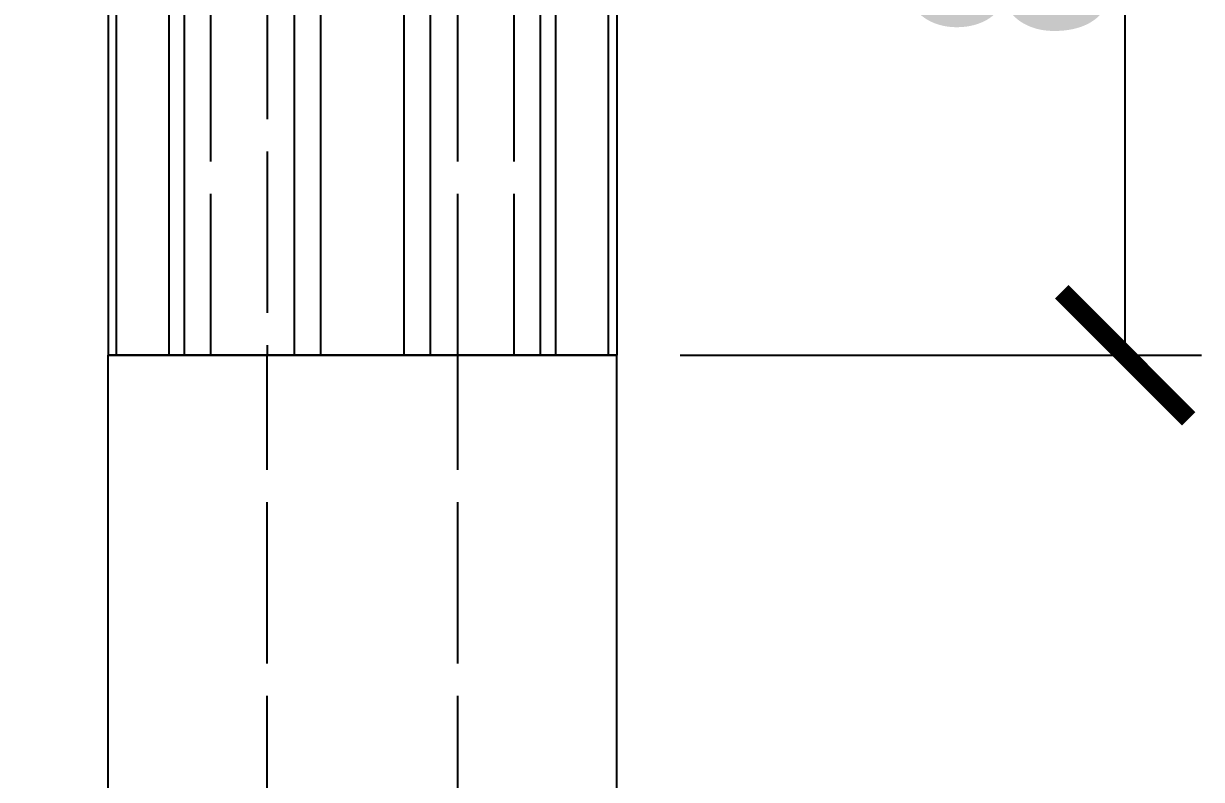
# Model space of a CAD drawing. Header units: millimetres. Extents: x -31 to 130, y -47 to 101.
# Drawn here: x -2.67 to 6.6, y 86.16 to 92.11 of the extents above; entities that cross this region are included whole.
import ezdxf

# ---------------------------------------------------------------- set-up
doc = ezdxf.new("R2010")
doc.units = ezdxf.units.MM
doc.linetypes.add('DASHED', pattern=[1.524, 1.27, -0.254])
for name, color, linetype in [('DIMS', 3, 'CONTINUOUS'), ('HIDDEN', 8, 'DASHED'), ('VISIBLE', 7, 'CONTINUOUS')]:
    doc.layers.add(name, color=color, linetype=linetype)
doc.styles.add('OpenSansCondensed-Light', font='OpenSansCondensed-Light.ttf')
doc.dimstyles.new('EZDXF', dxfattribs={"dimtxt": 0.25, "dimasz": 0.175, "dimexe": 0.375, "dimexo": 0.125, "dimgap": 0.1, "dimtad": 1, "dimlfac": 100, "dimzin": 12, "dimdsep": 46, "dimtxsty": 'OpenSansCondensed-Light', "dimblk": 'ARCHTICK', "dimcen": 2.5, "dimazin": 3, "dimtfac": 0.5, "dimtmove": 2, "dimatfit": 3})

# ---------------------------------------------------------------- blocks, each defined once
blk = doc.blocks.new('_ARCHTICK')
at = {"color": 0, "linetype": 'BYBLOCK', "const_width": 0.15}
blk.add_lwpolyline([(-0.5, -0.5), (0.5, 0.5)], dxfattribs=at)

msp = doc.modelspace()

# ---------------------------------------------------------------- linework, layer by layer
at = {"layer": 'HIDDEN'}
for points in [[(-1.93649, 89.5), (-1.93649, 97.5)], [(-1.51987, 89.5), (-1.51987, 97.5)], [(-1.40126, 89.5), (-1.40126, 97.5)], [(-1.19295, 89.5), (-1.19295, 97.5)], [(-1.19295, 89.5), (-1.19295, 97.5)], [(-0.53523, 89.5), (-0.53523, 97.5)], [(-0.32692, 89.5), (-0.32692, 97.5)], [(0.32692, 89.5), (0.32692, 97.5)], [(0.53523, 89.5), (0.53523, 97.5)], [(1.19295, 89.5), (1.19295, 97.5)], [(1.19295, 89.5), (1.19295, 97.5)], [(1.40126, 89.5), (1.40126, 97.5)], [(1.51987, 89.5), (1.51987, 97.5)], [(1.93649, 89.5), (1.93649, 97.5)], [(-0.75, 97.2), (-0.75, 89.5)], [(0.75, 89.5), (0.75, 97.2)], [(-2, 89.5), (-1.99899, 89.5), (-1.99798, 89.5), (-1.99698, 89.5), (-1.99597, 89.5), (-1.99496, 89.5), (-1.99395, 89.5), (-1.99294, 89.5), (-1.99194, 89.5), (-1.99093, 89.5), (-1.98992, 89.5), (-1.98891, 89.5), (-1.9879, 89.5), (-1.9869, 89.5), (-1.98589, 89.5), (-1.98488, 89.5), (-1.98387, 89.5), (-1.98286, 89.5), (-1.98185, 89.5), (-1.98085, 89.5), (-1.97984, 89.5), (-1.97883, 89.5), (-1.97782, 89.5), (-1.97681, 89.5), (-1.97581, 89.5), (-1.9748, 89.5), (-1.97379, 89.5), (-1.97278, 89.5), (-1.97177, 89.5), (-1.97077, 89.5), (-1.96976, 89.5), (-1.96875, 89.5), (-1.96774, 89.5), (-1.96673, 89.5), (-1.96573, 89.5), (-1.96472, 89.5), (-1.96371, 89.5), (-1.9627, 89.5), (-1.96169, 89.5), (-1.96069, 89.5), (-1.95968, 89.5), (-1.95867, 89.5), (-1.95766, 89.5), (-1.95665, 89.5), (-1.95564, 89.5), (-1.95464, 89.5), (-1.95363, 89.5), (-1.95262, 89.5), (-1.95161, 89.5), (-1.9506, 89.5), (-1.9496, 89.5), (-1.94859, 89.5), (-1.94758, 89.5), (-1.94657, 89.5), (-1.94556, 89.5), (-1.94456, 89.5), (-1.94355, 89.5), (-1.94254, 89.5), (-1.94153, 89.5), (-1.94052, 89.5), (-1.93952, 89.5), (-1.93851, 89.5), (-1.9375, 89.5), (-1.93649, 89.5)], [(-1.51987, 89.5), (-1.93649, 89.5)], [(-1.51987, 89.5), (-1.93649, 89.5)], [(-1.93649, 89.5), (-1.928, 89.5), (-1.9195, 89.5), (-1.911, 89.5), (-1.90251, 89.5), (-1.89401, 89.5), (-1.88552, 89.5), (-1.87702, 89.5), (-1.86853, 89.5), (-1.86003, 89.5), (-1.85153, 89.5), (-1.84304, 89.5), (-1.83454, 89.5), (-1.82605, 89.5), (-1.81755, 89.5), (-1.80906, 89.5), (-1.80056, 89.5), (-1.79206, 89.5), (-1.78357, 89.5), (-1.77507, 89.5), (-1.76658, 89.5), (-1.75808, 89.5), (-1.74958, 89.5), (-1.74109, 89.5), (-1.73259, 89.5), (-1.7241, 89.5), (-1.7156, 89.5), (-1.70711, 89.5), (-1.69861, 89.5), (-1.69011, 89.5), (-1.68162, 89.5), (-1.67312, 89.5), (-1.66463, 89.5), (-1.65613, 89.5), (-1.64764, 89.5), (-1.63914, 89.5), (-1.63064, 89.5), (-1.62215, 89.5), (-1.61365, 89.5), (-1.60516, 89.5), (-1.59666, 89.5), (-1.58817, 89.5), (-1.57967, 89.5), (-1.57117, 89.5), (-1.56268, 89.5), (-1.55418, 89.5), (-1.54569, 89.5), (-1.53719, 89.5), (-1.52869, 89.5), (-1.5202, 89.5), (-1.5117, 89.5), (-1.50321, 89.5), (-1.49471, 89.5), (-1.48622, 89.5), (-1.47772, 89.5), (-1.46922, 89.5), (-1.46073, 89.5), (-1.45223, 89.5), (-1.44374, 89.5), (-1.43524, 89.5), (-1.42675, 89.5), (-1.41825, 89.5), (-1.40975, 89.5), (-1.40126, 89.5)], [(-1.19295, 89.5), (-1.19814, 89.5), (-1.20333, 89.5), (-1.20851, 89.5), (-1.2137, 89.5), (-1.21889, 89.5), (-1.22408, 89.5), (-1.22927, 89.5), (-1.23446, 89.5), (-1.23965, 89.5), (-1.24484, 89.5), (-1.25003, 89.5), (-1.25522, 89.5), (-1.26041, 89.5), (-1.2656, 89.5), (-1.27079, 89.5), (-1.27597, 89.5), (-1.28116, 89.5), (-1.28635, 89.5), (-1.29154, 89.5), (-1.29673, 89.5), (-1.30192, 89.5), (-1.30711, 89.5), (-1.3123, 89.5), (-1.31749, 89.5), (-1.32268, 89.5), (-1.32787, 89.5), (-1.33306, 89.5), (-1.33825, 89.5), (-1.34343, 89.5), (-1.34862, 89.5), (-1.35381, 89.5), (-1.359, 89.5), (-1.36419, 89.5), (-1.36938, 89.5), (-1.37457, 89.5), (-1.37976, 89.5), (-1.38495, 89.5), (-1.39014, 89.5), (-1.39533, 89.5), (-1.40052, 89.5), (-1.40571, 89.5), (-1.41089, 89.5), (-1.41608, 89.5), (-1.42127, 89.5), (-1.42646, 89.5), (-1.43165, 89.5), (-1.43684, 89.5), (-1.44203, 89.5), (-1.44722, 89.5), (-1.45241, 89.5), (-1.4576, 89.5), (-1.46279, 89.5), (-1.46798, 89.5), (-1.47317, 89.5), (-1.47835, 89.5), (-1.48354, 89.5), (-1.48873, 89.5), (-1.49392, 89.5), (-1.49911, 89.5), (-1.5043, 89.5), (-1.50949, 89.5), (-1.51468, 89.5), (-1.51987, 89.5)], [(-1.51987, 89.5), (-1.51468, 89.5), (-1.50949, 89.5), (-1.5043, 89.5), (-1.49911, 89.5), (-1.49392, 89.5), (-1.48873, 89.5), (-1.48354, 89.5), (-1.47835, 89.5), (-1.47317, 89.5), (-1.46798, 89.5), (-1.46279, 89.5), (-1.4576, 89.5), (-1.45241, 89.5), (-1.44722, 89.5), (-1.44203, 89.5), (-1.43684, 89.5), (-1.43165, 89.5), (-1.42646, 89.5), (-1.42127, 89.5), (-1.41608, 89.5), (-1.41089, 89.5), (-1.40571, 89.5), (-1.40052, 89.5), (-1.39533, 89.5), (-1.39014, 89.5), (-1.38495, 89.5), (-1.37976, 89.5), (-1.37457, 89.5), (-1.36938, 89.5), (-1.36419, 89.5), (-1.359, 89.5), (-1.35381, 89.5), (-1.34862, 89.5), (-1.34343, 89.5), (-1.33825, 89.5), (-1.33306, 89.5), (-1.32787, 89.5), (-1.32268, 89.5), (-1.31749, 89.5), (-1.3123, 89.5), (-1.30711, 89.5), (-1.30192, 89.5), (-1.29673, 89.5), (-1.29154, 89.5), (-1.28635, 89.5), (-1.28116, 89.5), (-1.27597, 89.5), (-1.27079, 89.5), (-1.2656, 89.5), (-1.26041, 89.5), (-1.25522, 89.5), (-1.25003, 89.5), (-1.24484, 89.5), (-1.23965, 89.5), (-1.23446, 89.5), (-1.22927, 89.5), (-1.22408, 89.5), (-1.21889, 89.5), (-1.2137, 89.5), (-1.20851, 89.5), (-1.20333, 89.5), (-1.19814, 89.5), (-1.19295, 89.5)], [(-1.19295, 89.5), (-1.40126, 89.5)], [(-1.19295, 89.5), (-1.40126, 89.5)], [(-1.40126, 89.5), (-1.38751, 89.5), (-1.37377, 89.5), (-1.36002, 89.5), (-1.34627, 89.5), (-1.33253, 89.5), (-1.31878, 89.5), (-1.30503, 89.5), (-1.29129, 89.5), (-1.27754, 89.5), (-1.26379, 89.5), (-1.25005, 89.5), (-1.2363, 89.5), (-1.22255, 89.5), (-1.20881, 89.5), (-1.19506, 89.5), (-1.18132, 89.5), (-1.16757, 89.5), (-1.15382, 89.5), (-1.14008, 89.5), (-1.12633, 89.5), (-1.11258, 89.5), (-1.09884, 89.5), (-1.08509, 89.5), (-1.07134, 89.5), (-1.0576, 89.5), (-1.04385, 89.5), (-1.0301, 89.5), (-1.01636, 89.5), (-1.00261, 89.5), (-0.98887, 89.5), (-0.97512, 89.5), (-0.96137, 89.5), (-0.94763, 89.5), (-0.93388, 89.5), (-0.92013, 89.5), (-0.90639, 89.5), (-0.89264, 89.5), (-0.87889, 89.5), (-0.86515, 89.5), (-0.8514, 89.5), (-0.83765, 89.5), (-0.82391, 89.5), (-0.81016, 89.5), (-0.79642, 89.5), (-0.78267, 89.5), (-0.76892, 89.5), (-0.75518, 89.5), (-0.74143, 89.5), (-0.72768, 89.5), (-0.71394, 89.5), (-0.70019, 89.5), (-0.68644, 89.5), (-0.6727, 89.5), (-0.65895, 89.5), (-0.6452, 89.5), (-0.63146, 89.5), (-0.61771, 89.5), (-0.60397, 89.5), (-0.59022, 89.5), (-0.57647, 89.5), (-0.56273, 89.5), (-0.54898, 89.5), (-0.53523, 89.5)], [(0.75, 89.5), (0.72619, 89.5), (0.70238, 89.5), (0.67857, 89.5), (0.65476, 89.5), (0.63095, 89.5), (0.60714, 89.5), (0.58333, 89.5), (0.55952, 89.5), (0.53571, 89.5), (0.5119, 89.5), (0.4881, 89.5), (0.46429, 89.5), (0.44048, 89.5), (0.41667, 89.5), (0.39286, 89.5), (0.36905, 89.5), (0.34524, 89.5), (0.32143, 89.5), (0.29762, 89.5), (0.27381, 89.5), (0.25, 89.5), (0.22619, 89.5), (0.20238, 89.5), (0.17857, 89.5), (0.15476, 89.5), (0.13095, 89.5), (0.10714, 89.5), (0.08333, 89.5), (0.05952, 89.5), (0.03571, 89.5), (0.0119, 89.5), (-0.0119, 89.5), (-0.03571, 89.5), (-0.05952, 89.5), (-0.08333, 89.5), (-0.10714, 89.5), (-0.13095, 89.5), (-0.15476, 89.5), (-0.17857, 89.5), (-0.20238, 89.5), (-0.22619, 89.5), (-0.25, 89.5), (-0.27381, 89.5), (-0.29762, 89.5), (-0.32143, 89.5), (-0.34524, 89.5), (-0.36905, 89.5), (-0.39286, 89.5), (-0.41667, 89.5), (-0.44048, 89.5), (-0.46429, 89.5), (-0.4881, 89.5), (-0.5119, 89.5), (-0.53571, 89.5), (-0.55952, 89.5), (-0.58333, 89.5), (-0.60714, 89.5), (-0.63095, 89.5), (-0.65476, 89.5), (-0.67857, 89.5), (-0.70238, 89.5), (-0.72619, 89.5), (-0.75, 89.5)], [(-0.75, 89.5), (-0.72619, 89.5), (-0.70238, 89.5), (-0.67857, 89.5), (-0.65476, 89.5), (-0.63095, 89.5), (-0.60714, 89.5), (-0.58333, 89.5), (-0.55952, 89.5), (-0.53571, 89.5), (-0.5119, 89.5), (-0.4881, 89.5), (-0.46429, 89.5), (-0.44048, 89.5), (-0.41667, 89.5), (-0.39286, 89.5), (-0.36905, 89.5), (-0.34524, 89.5), (-0.32143, 89.5), (-0.29762, 89.5), (-0.27381, 89.5), (-0.25, 89.5), (-0.22619, 89.5), (-0.20238, 89.5), (-0.17857, 89.5), (-0.15476, 89.5), (-0.13095, 89.5), (-0.10714, 89.5), (-0.08333, 89.5), (-0.05952, 89.5), (-0.03571, 89.5), (-0.0119, 89.5), (0.0119, 89.5), (0.03571, 89.5), (0.05952, 89.5), (0.08333, 89.5), (0.10714, 89.5), (0.13095, 89.5), (0.15476, 89.5), (0.17857, 89.5), (0.20238, 89.5), (0.22619, 89.5), (0.25, 89.5), (0.27381, 89.5), (0.29762, 89.5), (0.32143, 89.5), (0.34524, 89.5), (0.36905, 89.5), (0.39286, 89.5), (0.41667, 89.5), (0.44048, 89.5), (0.46429, 89.5), (0.4881, 89.5), (0.5119, 89.5), (0.53571, 89.5), (0.55952, 89.5), (0.58333, 89.5), (0.60714, 89.5), (0.63095, 89.5), (0.65476, 89.5), (0.67857, 89.5), (0.70238, 89.5), (0.72619, 89.5), (0.75, 89.5)], [(-0.75, 50.5), (-0.75, 89.5)], [(-0.32692, 89.5), (-0.53523, 89.5)], [(-0.32692, 89.5), (-0.53523, 89.5)], [(-0.53523, 89.5), (-0.51824, 89.5), (-0.50125, 89.5), (-0.48426, 89.5), (-0.46727, 89.5), (-0.45028, 89.5), (-0.43328, 89.5), (-0.41629, 89.5), (-0.3993, 89.5), (-0.38231, 89.5), (-0.36532, 89.5), (-0.34833, 89.5), (-0.33133, 89.5), (-0.31434, 89.5), (-0.29735, 89.5), (-0.28036, 89.5), (-0.26337, 89.5), (-0.24638, 89.5), (-0.22939, 89.5), (-0.21239, 89.5), (-0.1954, 89.5), (-0.17841, 89.5), (-0.16142, 89.5), (-0.14443, 89.5), (-0.12744, 89.5), (-0.11044, 89.5), (-0.09345, 89.5), (-0.07646, 89.5), (-0.05947, 89.5), (-0.04248, 89.5), (-0.02549, 89.5), (-0.0085, 89.5), (0.0085, 89.5), (0.02549, 89.5), (0.04248, 89.5), (0.05947, 89.5), (0.07646, 89.5), (0.09345, 89.5), (0.11044, 89.5), (0.12744, 89.5), (0.14443, 89.5), (0.16142, 89.5), (0.17841, 89.5), (0.1954, 89.5), (0.21239, 89.5), (0.22939, 89.5), (0.24638, 89.5), (0.26337, 89.5), (0.28036, 89.5), (0.29735, 89.5), (0.31434, 89.5), (0.33133, 89.5), (0.34833, 89.5), (0.36532, 89.5), (0.38231, 89.5), (0.3993, 89.5), (0.41629, 89.5), (0.43328, 89.5), (0.45028, 89.5), (0.46727, 89.5), (0.48426, 89.5), (0.50125, 89.5), (0.51824, 89.5), (0.53523, 89.5)], [(0.32692, 89.5), (0.31654, 89.5), (0.30616, 89.5), (0.29579, 89.5), (0.28541, 89.5), (0.27503, 89.5), (0.26465, 89.5), (0.25427, 89.5), (0.24389, 89.5), (0.23352, 89.5), (0.22314, 89.5), (0.21276, 89.5), (0.20238, 89.5), (0.192, 89.5), (0.18162, 89.5), (0.17124, 89.5), (0.16087, 89.5), (0.15049, 89.5), (0.14011, 89.5), (0.12973, 89.5), (0.11935, 89.5), (0.10897, 89.5), (0.0986, 89.5), (0.08822, 89.5), (0.07784, 89.5), (0.06746, 89.5), (0.05708, 89.5), (0.0467, 89.5), (0.03632, 89.5), (0.02595, 89.5), (0.01557, 89.5), (0.00519, 89.5), (-0.00519, 89.5), (-0.01557, 89.5), (-0.02595, 89.5), (-0.03632, 89.5), (-0.0467, 89.5), (-0.05708, 89.5), (-0.06746, 89.5), (-0.07784, 89.5), (-0.08822, 89.5), (-0.0986, 89.5), (-0.10897, 89.5), (-0.11935, 89.5), (-0.12973, 89.5), (-0.14011, 89.5), (-0.15049, 89.5), (-0.16087, 89.5), (-0.17124, 89.5), (-0.18162, 89.5), (-0.192, 89.5), (-0.20238, 89.5), (-0.21276, 89.5), (-0.22314, 89.5), (-0.23352, 89.5), (-0.24389, 89.5), (-0.25427, 89.5), (-0.26465, 89.5), (-0.27503, 89.5), (-0.28541, 89.5), (-0.29579, 89.5), (-0.30616, 89.5), (-0.31654, 89.5), (-0.32692, 89.5)], [(-0.32692, 89.5), (-0.31654, 89.5), (-0.30616, 89.5), (-0.29579, 89.5), (-0.28541, 89.5), (-0.27503, 89.5), (-0.26465, 89.5), (-0.25427, 89.5), (-0.24389, 89.5), (-0.23352, 89.5), (-0.22314, 89.5), (-0.21276, 89.5), (-0.20238, 89.5), (-0.192, 89.5), (-0.18162, 89.5), (-0.17124, 89.5), (-0.16087, 89.5), (-0.15049, 89.5), (-0.14011, 89.5), (-0.12973, 89.5), (-0.11935, 89.5), (-0.10897, 89.5), (-0.0986, 89.5), (-0.08822, 89.5), (-0.07784, 89.5), (-0.06746, 89.5), (-0.05708, 89.5), (-0.0467, 89.5), (-0.03632, 89.5), (-0.02595, 89.5), (-0.01557, 89.5), (-0.00519, 89.5), (0.00519, 89.5), (0.01557, 89.5), (0.02595, 89.5), (0.03632, 89.5), (0.0467, 89.5), (0.05708, 89.5), (0.06746, 89.5), (0.07784, 89.5), (0.08822, 89.5), (0.0986, 89.5), (0.10897, 89.5), (0.11935, 89.5), (0.12973, 89.5), (0.14011, 89.5), (0.15049, 89.5), (0.16087, 89.5), (0.17124, 89.5), (0.18162, 89.5), (0.192, 89.5), (0.20238, 89.5), (0.21276, 89.5), (0.22314, 89.5), (0.23352, 89.5), (0.24389, 89.5), (0.25427, 89.5), (0.26465, 89.5), (0.27503, 89.5), (0.28541, 89.5), (0.29579, 89.5), (0.30616, 89.5), (0.31654, 89.5), (0.32692, 89.5)], [(0.32692, 89.5), (0.53523, 89.5)], [(0.32692, 89.5), (0.53523, 89.5)], [(0.53523, 89.5), (0.54898, 89.5), (0.56273, 89.5), (0.57647, 89.5), (0.59022, 89.5), (0.60397, 89.5), (0.61771, 89.5), (0.63146, 89.5), (0.6452, 89.5), (0.65895, 89.5), (0.6727, 89.5), (0.68644, 89.5), (0.70019, 89.5), (0.71394, 89.5), (0.72768, 89.5), (0.74143, 89.5), (0.75518, 89.5), (0.76892, 89.5), (0.78267, 89.5), (0.79642, 89.5), (0.81016, 89.5), (0.82391, 89.5), (0.83765, 89.5), (0.8514, 89.5), (0.86515, 89.5), (0.87889, 89.5), (0.89264, 89.5), (0.90639, 89.5), (0.92013, 89.5), (0.93388, 89.5), (0.94763, 89.5), (0.96137, 89.5), (0.97512, 89.5), (0.98887, 89.5), (1.00261, 89.5), (1.01636, 89.5), (1.0301, 89.5), (1.04385, 89.5), (1.0576, 89.5), (1.07134, 89.5), (1.08509, 89.5), (1.09884, 89.5), (1.11258, 89.5), (1.12633, 89.5), (1.14008, 89.5), (1.15382, 89.5), (1.16757, 89.5), (1.18132, 89.5), (1.19506, 89.5), (1.20881, 89.5), (1.22255, 89.5), (1.2363, 89.5), (1.25005, 89.5), (1.26379, 89.5), (1.27754, 89.5), (1.29129, 89.5), (1.30503, 89.5), (1.31878, 89.5), (1.33253, 89.5), (1.34627, 89.5), (1.36002, 89.5), (1.37377, 89.5), (1.38751, 89.5), (1.40126, 89.5)], [(0.75, 50.5), (0.75, 89.5)], [(1.19295, 89.5), (1.40126, 89.5)], [(1.51987, 89.5), (1.51468, 89.5), (1.50949, 89.5), (1.5043, 89.5), (1.49911, 89.5), (1.49392, 89.5), (1.48873, 89.5), (1.48354, 89.5), (1.47835, 89.5), (1.47317, 89.5), (1.46798, 89.5), (1.46279, 89.5), (1.4576, 89.5), (1.45241, 89.5), (1.44722, 89.5), (1.44203, 89.5), (1.43684, 89.5), (1.43165, 89.5), (1.42646, 89.5), (1.42127, 89.5), (1.41608, 89.5), (1.41089, 89.5), (1.40571, 89.5), (1.40052, 89.5), (1.39533, 89.5), (1.39014, 89.5), (1.38495, 89.5), (1.37976, 89.5), (1.37457, 89.5), (1.36938, 89.5), (1.36419, 89.5), (1.359, 89.5), (1.35381, 89.5), (1.34862, 89.5), (1.34343, 89.5), (1.33825, 89.5), (1.33306, 89.5), (1.32787, 89.5), (1.32268, 89.5), (1.31749, 89.5), (1.3123, 89.5), (1.30711, 89.5), (1.30192, 89.5), (1.29673, 89.5), (1.29154, 89.5), (1.28635, 89.5), (1.28116, 89.5), (1.27597, 89.5), (1.27079, 89.5), (1.2656, 89.5), (1.26041, 89.5), (1.25522, 89.5), (1.25003, 89.5), (1.24484, 89.5), (1.23965, 89.5), (1.23446, 89.5), (1.22927, 89.5), (1.22408, 89.5), (1.21889, 89.5), (1.2137, 89.5), (1.20851, 89.5), (1.20333, 89.5), (1.19814, 89.5), (1.19295, 89.5)], [(1.19295, 89.5), (1.19814, 89.5), (1.20333, 89.5), (1.20851, 89.5), (1.2137, 89.5), (1.21889, 89.5), (1.22408, 89.5), (1.22927, 89.5), (1.23446, 89.5), (1.23965, 89.5), (1.24484, 89.5), (1.25003, 89.5), (1.25522, 89.5), (1.26041, 89.5), (1.2656, 89.5), (1.27079, 89.5), (1.27597, 89.5), (1.28116, 89.5), (1.28635, 89.5), (1.29154, 89.5), (1.29673, 89.5), (1.30192, 89.5), (1.30711, 89.5), (1.3123, 89.5), (1.31749, 89.5), (1.32268, 89.5), (1.32787, 89.5), (1.33306, 89.5), (1.33825, 89.5), (1.34343, 89.5), (1.34862, 89.5), (1.35381, 89.5), (1.359, 89.5), (1.36419, 89.5), (1.36938, 89.5), (1.37457, 89.5), (1.37976, 89.5), (1.38495, 89.5), (1.39014, 89.5), (1.39533, 89.5), (1.40052, 89.5), (1.40571, 89.5), (1.41089, 89.5), (1.41608, 89.5), (1.42127, 89.5), (1.42646, 89.5), (1.43165, 89.5), (1.43684, 89.5), (1.44203, 89.5), (1.44722, 89.5), (1.45241, 89.5), (1.4576, 89.5), (1.46279, 89.5), (1.46798, 89.5), (1.47317, 89.5), (1.47835, 89.5), (1.48354, 89.5), (1.48873, 89.5), (1.49392, 89.5), (1.49911, 89.5), (1.5043, 89.5), (1.50949, 89.5), (1.51468, 89.5), (1.51987, 89.5)], [(1.19295, 89.5), (1.40126, 89.5)], [(1.40126, 89.5), (1.40975, 89.5), (1.41825, 89.5), (1.42675, 89.5), (1.43524, 89.5), (1.44374, 89.5), (1.45223, 89.5), (1.46073, 89.5), (1.46922, 89.5), (1.47772, 89.5), (1.48622, 89.5), (1.49471, 89.5), (1.50321, 89.5), (1.5117, 89.5), (1.5202, 89.5), (1.52869, 89.5), (1.53719, 89.5), (1.54569, 89.5), (1.55418, 89.5), (1.56268, 89.5), (1.57117, 89.5), (1.57967, 89.5), (1.58817, 89.5), (1.59666, 89.5), (1.60516, 89.5), (1.61365, 89.5), (1.62215, 89.5), (1.63064, 89.5), (1.63914, 89.5), (1.64764, 89.5), (1.65613, 89.5), (1.66463, 89.5), (1.67312, 89.5), (1.68162, 89.5), (1.69011, 89.5), (1.69861, 89.5), (1.70711, 89.5), (1.7156, 89.5), (1.7241, 89.5), (1.73259, 89.5), (1.74109, 89.5), (1.74958, 89.5), (1.75808, 89.5), (1.76658, 89.5), (1.77507, 89.5), (1.78357, 89.5), (1.79206, 89.5), (1.80056, 89.5), (1.80906, 89.5), (1.81755, 89.5), (1.82605, 89.5), (1.83454, 89.5), (1.84304, 89.5), (1.85153, 89.5), (1.86003, 89.5), (1.86853, 89.5), (1.87702, 89.5), (1.88552, 89.5), (1.89401, 89.5), (1.90251, 89.5), (1.911, 89.5), (1.9195, 89.5), (1.928, 89.5), (1.93649, 89.5)], [(1.51987, 89.5), (1.93649, 89.5)], [(1.51987, 89.5), (1.93649, 89.5)], [(1.93649, 89.5), (1.9375, 89.5), (1.93851, 89.5), (1.93952, 89.5), (1.94052, 89.5), (1.94153, 89.5), (1.94254, 89.5), (1.94355, 89.5), (1.94456, 89.5), (1.94556, 89.5), (1.94657, 89.5), (1.94758, 89.5), (1.94859, 89.5), (1.9496, 89.5), (1.9506, 89.5), (1.95161, 89.5), (1.95262, 89.5), (1.95363, 89.5), (1.95464, 89.5), (1.95564, 89.5), (1.95665, 89.5), (1.95766, 89.5), (1.95867, 89.5), (1.95968, 89.5), (1.96069, 89.5), (1.96169, 89.5), (1.9627, 89.5), (1.96371, 89.5), (1.96472, 89.5), (1.96573, 89.5), (1.96673, 89.5), (1.96774, 89.5), (1.96875, 89.5), (1.96976, 89.5), (1.97077, 89.5), (1.97177, 89.5), (1.97278, 89.5), (1.97379, 89.5), (1.9748, 89.5), (1.97581, 89.5), (1.97681, 89.5), (1.97782, 89.5), (1.97883, 89.5), (1.97984, 89.5), (1.98085, 89.5), (1.98185, 89.5), (1.98286, 89.5), (1.98387, 89.5), (1.98488, 89.5), (1.98589, 89.5), (1.9869, 89.5), (1.9879, 89.5), (1.98891, 89.5), (1.98992, 89.5), (1.99093, 89.5), (1.99194, 89.5), (1.99294, 89.5), (1.99395, 89.5), (1.99496, 89.5), (1.99597, 89.5), (1.99698, 89.5), (1.99798, 89.5), (1.99899, 89.5), (2, 89.5)]]:
    msp.add_lwpolyline(points, dxfattribs=at)
at = {"layer": 'VISIBLE'}
for points in [[(-2, 97.5), (-2, 89.5)], [(-1.93649, 89.5), (-1.93649, 97.5)], [(-1.51987, 89.5), (-1.51987, 97.5)], [(-1.40126, 89.5), (-1.40126, 97.5)], [(-0.53523, 89.5), (-0.53523, 97.5)], [(-0.32692, 89.5), (-0.32692, 97.5)], [(0.32692, 89.5), (0.32692, 97.5)], [(0.53523, 89.5), (0.53523, 97.5)], [(1.40126, 89.5), (1.40126, 97.5)], [(1.51987, 89.5), (1.51987, 97.5)], [(1.93649, 89.5), (1.93649, 97.5)], [(2, 97.5), (2, 89.5)], [(-1.93649, 89.5), (-1.9375, 89.5), (-1.93851, 89.5), (-1.93952, 89.5), (-1.94052, 89.5), (-1.94153, 89.5), (-1.94254, 89.5), (-1.94355, 89.5), (-1.94456, 89.5), (-1.94556, 89.5), (-1.94657, 89.5), (-1.94758, 89.5), (-1.94859, 89.5), (-1.9496, 89.5), (-1.9506, 89.5), (-1.95161, 89.5), (-1.95262, 89.5), (-1.95363, 89.5), (-1.95464, 89.5), (-1.95564, 89.5), (-1.95665, 89.5), (-1.95766, 89.5), (-1.95867, 89.5), (-1.95968, 89.5), (-1.96069, 89.5), (-1.96169, 89.5), (-1.9627, 89.5), (-1.96371, 89.5), (-1.96472, 89.5), (-1.96573, 89.5), (-1.96673, 89.5), (-1.96774, 89.5), (-1.96875, 89.5), (-1.96976, 89.5), (-1.97077, 89.5), (-1.97177, 89.5), (-1.97278, 89.5), (-1.97379, 89.5), (-1.9748, 89.5), (-1.97581, 89.5), (-1.97681, 89.5), (-1.97782, 89.5), (-1.97883, 89.5), (-1.97984, 89.5), (-1.98085, 89.5), (-1.98185, 89.5), (-1.98286, 89.5), (-1.98387, 89.5), (-1.98488, 89.5), (-1.98589, 89.5), (-1.9869, 89.5), (-1.9879, 89.5), (-1.98891, 89.5), (-1.98992, 89.5), (-1.99093, 89.5), (-1.99194, 89.5), (-1.99294, 89.5), (-1.99395, 89.5), (-1.99496, 89.5), (-1.99597, 89.5), (-1.99698, 89.5), (-1.99798, 89.5), (-1.99899, 89.5), (-2, 89.5)], [(-2, 52.5), (-2, 89.5)], [(-1.40126, 89.5), (-1.40975, 89.5), (-1.41825, 89.5), (-1.42675, 89.5), (-1.43524, 89.5), (-1.44374, 89.5), (-1.45223, 89.5), (-1.46073, 89.5), (-1.46922, 89.5), (-1.47772, 89.5), (-1.48622, 89.5), (-1.49471, 89.5), (-1.50321, 89.5), (-1.5117, 89.5), (-1.5202, 89.5), (-1.52869, 89.5), (-1.53719, 89.5), (-1.54569, 89.5), (-1.55418, 89.5), (-1.56268, 89.5), (-1.57117, 89.5), (-1.57967, 89.5), (-1.58817, 89.5), (-1.59666, 89.5), (-1.60516, 89.5), (-1.61365, 89.5), (-1.62215, 89.5), (-1.63064, 89.5), (-1.63914, 89.5), (-1.64764, 89.5), (-1.65613, 89.5), (-1.66463, 89.5), (-1.67312, 89.5), (-1.68162, 89.5), (-1.69011, 89.5), (-1.69861, 89.5), (-1.70711, 89.5), (-1.7156, 89.5), (-1.7241, 89.5), (-1.73259, 89.5), (-1.74109, 89.5), (-1.74958, 89.5), (-1.75808, 89.5), (-1.76658, 89.5), (-1.77507, 89.5), (-1.78357, 89.5), (-1.79206, 89.5), (-1.80056, 89.5), (-1.80906, 89.5), (-1.81755, 89.5), (-1.82605, 89.5), (-1.83454, 89.5), (-1.84304, 89.5), (-1.85153, 89.5), (-1.86003, 89.5), (-1.86853, 89.5), (-1.87702, 89.5), (-1.88552, 89.5), (-1.89401, 89.5), (-1.90251, 89.5), (-1.911, 89.5), (-1.9195, 89.5), (-1.928, 89.5), (-1.93649, 89.5)], [(-0.53523, 89.5), (-0.54898, 89.5), (-0.56273, 89.5), (-0.57647, 89.5), (-0.59022, 89.5), (-0.60397, 89.5), (-0.61771, 89.5), (-0.63146, 89.5), (-0.6452, 89.5), (-0.65895, 89.5), (-0.6727, 89.5), (-0.68644, 89.5), (-0.70019, 89.5), (-0.71394, 89.5), (-0.72768, 89.5), (-0.74143, 89.5), (-0.75518, 89.5), (-0.76892, 89.5), (-0.78267, 89.5), (-0.79642, 89.5), (-0.81016, 89.5), (-0.82391, 89.5), (-0.83765, 89.5), (-0.8514, 89.5), (-0.86515, 89.5), (-0.87889, 89.5), (-0.89264, 89.5), (-0.90639, 89.5), (-0.92013, 89.5), (-0.93388, 89.5), (-0.94763, 89.5), (-0.96137, 89.5), (-0.97512, 89.5), (-0.98887, 89.5), (-1.00261, 89.5), (-1.01636, 89.5), (-1.0301, 89.5), (-1.04385, 89.5), (-1.0576, 89.5), (-1.07134, 89.5), (-1.08509, 89.5), (-1.09884, 89.5), (-1.11258, 89.5), (-1.12633, 89.5), (-1.14008, 89.5), (-1.15382, 89.5), (-1.16757, 89.5), (-1.18132, 89.5), (-1.19506, 89.5), (-1.20881, 89.5), (-1.22255, 89.5), (-1.2363, 89.5), (-1.25005, 89.5), (-1.26379, 89.5), (-1.27754, 89.5), (-1.29129, 89.5), (-1.30503, 89.5), (-1.31878, 89.5), (-1.33253, 89.5), (-1.34627, 89.5), (-1.36002, 89.5), (-1.37377, 89.5), (-1.38751, 89.5), (-1.40126, 89.5)], [(0.53523, 89.5), (0.51824, 89.5), (0.50125, 89.5), (0.48426, 89.5), (0.46727, 89.5), (0.45028, 89.5), (0.43328, 89.5), (0.41629, 89.5), (0.3993, 89.5), (0.38231, 89.5), (0.36532, 89.5), (0.34833, 89.5), (0.33133, 89.5), (0.31434, 89.5), (0.29735, 89.5), (0.28036, 89.5), (0.26337, 89.5), (0.24638, 89.5), (0.22939, 89.5), (0.21239, 89.5), (0.1954, 89.5), (0.17841, 89.5), (0.16142, 89.5), (0.14443, 89.5), (0.12744, 89.5), (0.11044, 89.5), (0.09345, 89.5), (0.07646, 89.5), (0.05947, 89.5), (0.04248, 89.5), (0.02549, 89.5), (0.0085, 89.5), (-0.0085, 89.5), (-0.02549, 89.5), (-0.04248, 89.5), (-0.05947, 89.5), (-0.07646, 89.5), (-0.09345, 89.5), (-0.11044, 89.5), (-0.12744, 89.5), (-0.14443, 89.5), (-0.16142, 89.5), (-0.17841, 89.5), (-0.1954, 89.5), (-0.21239, 89.5), (-0.22939, 89.5), (-0.24638, 89.5), (-0.26337, 89.5), (-0.28036, 89.5), (-0.29735, 89.5), (-0.31434, 89.5), (-0.33133, 89.5), (-0.34833, 89.5), (-0.36532, 89.5), (-0.38231, 89.5), (-0.3993, 89.5), (-0.41629, 89.5), (-0.43328, 89.5), (-0.45028, 89.5), (-0.46727, 89.5), (-0.48426, 89.5), (-0.50125, 89.5), (-0.51824, 89.5), (-0.53523, 89.5)], [(1.40126, 89.5), (1.38751, 89.5), (1.37377, 89.5), (1.36002, 89.5), (1.34627, 89.5), (1.33253, 89.5), (1.31878, 89.5), (1.30503, 89.5), (1.29129, 89.5), (1.27754, 89.5), (1.26379, 89.5), (1.25005, 89.5), (1.2363, 89.5), (1.22255, 89.5), (1.20881, 89.5), (1.19506, 89.5), (1.18132, 89.5), (1.16757, 89.5), (1.15382, 89.5), (1.14008, 89.5), (1.12633, 89.5), (1.11258, 89.5), (1.09884, 89.5), (1.08509, 89.5), (1.07134, 89.5), (1.0576, 89.5), (1.04385, 89.5), (1.0301, 89.5), (1.01636, 89.5), (1.00261, 89.5), (0.98887, 89.5), (0.97512, 89.5), (0.96137, 89.5), (0.94763, 89.5), (0.93388, 89.5), (0.92013, 89.5), (0.90639, 89.5), (0.89264, 89.5), (0.87889, 89.5), (0.86515, 89.5), (0.8514, 89.5), (0.83765, 89.5), (0.82391, 89.5), (0.81016, 89.5), (0.79642, 89.5), (0.78267, 89.5), (0.76892, 89.5), (0.75518, 89.5), (0.74143, 89.5), (0.72768, 89.5), (0.71394, 89.5), (0.70019, 89.5), (0.68644, 89.5), (0.6727, 89.5), (0.65895, 89.5), (0.6452, 89.5), (0.63146, 89.5), (0.61771, 89.5), (0.60397, 89.5), (0.59022, 89.5), (0.57647, 89.5), (0.56273, 89.5), (0.54898, 89.5), (0.53523, 89.5)], [(1.93649, 89.5), (1.928, 89.5), (1.9195, 89.5), (1.911, 89.5), (1.90251, 89.5), (1.89401, 89.5), (1.88552, 89.5), (1.87702, 89.5), (1.86853, 89.5), (1.86003, 89.5), (1.85153, 89.5), (1.84304, 89.5), (1.83454, 89.5), (1.82605, 89.5), (1.81755, 89.5), (1.80906, 89.5), (1.80056, 89.5), (1.79206, 89.5), (1.78357, 89.5), (1.77507, 89.5), (1.76658, 89.5), (1.75808, 89.5), (1.74958, 89.5), (1.74109, 89.5), (1.73259, 89.5), (1.7241, 89.5), (1.7156, 89.5), (1.70711, 89.5), (1.69861, 89.5), (1.69011, 89.5), (1.68162, 89.5), (1.67312, 89.5), (1.66463, 89.5), (1.65613, 89.5), (1.64764, 89.5), (1.63914, 89.5), (1.63064, 89.5), (1.62215, 89.5), (1.61365, 89.5), (1.60516, 89.5), (1.59666, 89.5), (1.58817, 89.5), (1.57967, 89.5), (1.57117, 89.5), (1.56268, 89.5), (1.55418, 89.5), (1.54569, 89.5), (1.53719, 89.5), (1.52869, 89.5), (1.5202, 89.5), (1.5117, 89.5), (1.50321, 89.5), (1.49471, 89.5), (1.48622, 89.5), (1.47772, 89.5), (1.46922, 89.5), (1.46073, 89.5), (1.45223, 89.5), (1.44374, 89.5), (1.43524, 89.5), (1.42675, 89.5), (1.41825, 89.5), (1.40975, 89.5), (1.40126, 89.5)], [(2, 89.5), (1.99899, 89.5), (1.99798, 89.5), (1.99698, 89.5), (1.99597, 89.5), (1.99496, 89.5), (1.99395, 89.5), (1.99294, 89.5), (1.99194, 89.5), (1.99093, 89.5), (1.98992, 89.5), (1.98891, 89.5), (1.9879, 89.5), (1.9869, 89.5), (1.98589, 89.5), (1.98488, 89.5), (1.98387, 89.5), (1.98286, 89.5), (1.98185, 89.5), (1.98085, 89.5), (1.97984, 89.5), (1.97883, 89.5), (1.97782, 89.5), (1.97681, 89.5), (1.97581, 89.5), (1.9748, 89.5), (1.97379, 89.5), (1.97278, 89.5), (1.97177, 89.5), (1.97077, 89.5), (1.96976, 89.5), (1.96875, 89.5), (1.96774, 89.5), (1.96673, 89.5), (1.96573, 89.5), (1.96472, 89.5), (1.96371, 89.5), (1.9627, 89.5), (1.96169, 89.5), (1.96069, 89.5), (1.95968, 89.5), (1.95867, 89.5), (1.95766, 89.5), (1.95665, 89.5), (1.95564, 89.5), (1.95464, 89.5), (1.95363, 89.5), (1.95262, 89.5), (1.95161, 89.5), (1.9506, 89.5), (1.9496, 89.5), (1.94859, 89.5), (1.94758, 89.5), (1.94657, 89.5), (1.94556, 89.5), (1.94456, 89.5), (1.94355, 89.5), (1.94254, 89.5), (1.94153, 89.5), (1.94052, 89.5), (1.93952, 89.5), (1.93851, 89.5), (1.9375, 89.5), (1.93649, 89.5)], [(2, 52.5), (2, 89.5)]]:
    msp.add_lwpolyline(points, dxfattribs=at)

# ---------------------------------------------------------------- dimensions: what is measured, and where the dimension line sits
at = {"layer": 'DIMS'}
for base, p1, p2 in [((-10, 52.5), (-2, 52.5), (-2, 97.5)), ((6, 89.5), (2, 89.5), (2, 97.5))]:
    msp.add_linear_dim(base=base, p1=p1, p2=p2, angle=90, dimstyle='EZDXF', override={"dimtxt": 1.6, "dimasz": 1, "dimexe": 0.6, "dimexo": 0.5, "dimdec": 2}, dxfattribs=at).render()

doc.saveas('drawing.dxf')
